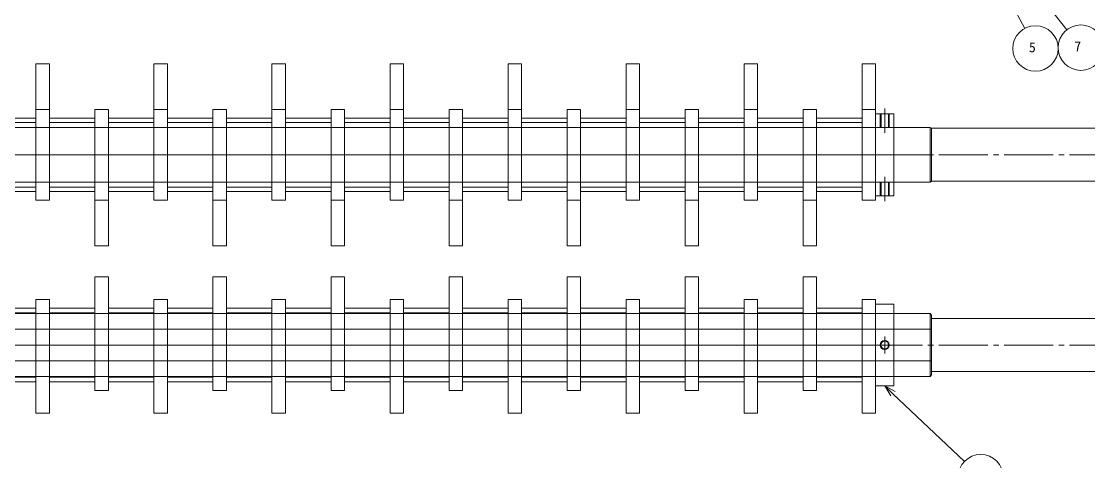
# Model space of a CAD drawing. Units: millimetres at full size. Extents: x -19442 to 19442, y -5866 to 5866.
# Drawn here: x 15262 to 15967, y -1273 to -982 of the extents above; entities that cross this region are included whole.
import ezdxf
from ezdxf.enums import TextEntityAlignment as Align

# ---------------------------------------------------------------- set-up
doc = ezdxf.new("R2010")
doc.units = ezdxf.units.MM
doc.header["$LTSCALE"] = 3.6
doc.linetypes.add('CHAIN2', pattern=[12, 9, -1, 1, -1])
for name, color, linetype, lineweight in [('0-3_04_HIDDEN', 7, 'Continuous', 9), ('0-4_05_CENTER', 2, 'CHAIN2', 9), ('0-5_08_DIM', 3, 'Continuous', 9), ('0-6_0', 2, 'Continuous', 9), ('0-8_03_かくれ線', 5, 'Continuous', 9), ('0-9_04_中心線', 4, 'CHAIN2', 9)]:
    doc.layers.add(name, color=color, linetype=linetype, lineweight=lineweight)
doc.styles.add('ＭＳ ゴシック', font='')
doc.styles.get('ＭＳ ゴシック').set_extended_font_data('MS Gothic')

# ---------------------------------------------------------------- blocks, each defined once
blk = doc.blocks.new('M6tz')
at = {"layer": '0-4_05_CENTER'}
for p, q in [((5.676, 0), (-5.676, 0)), ((0, -5.676), (0, 5.676))]:
    blk.add_line(p, q, dxfattribs=at)
at = {"layer": '0-6_0', "color": 134}
for radius in [3, 2.5]:
    blk.add_circle((0, 0), radius, dxfattribs=at)
blk = doc.blocks.new('AM_BALLOON1')
at = {"layer": '0-5_08_DIM'}
blk.add_circle((0, 0), 5, dxfattribs=at)
blk = doc.blocks.new('_Open30')
at = {"layer": '0-5_08_DIM', "color": 4}
blk.add_line((0, 0), (-1, 0), dxfattribs=at)
blk.add_lwpolyline([(-1, 0.26795), (0, 0), (-1, -0.26795)], dxfattribs=at)

msp = doc.modelspace()

# ---------------------------------------------------------------- linework, layer by layer
at = {"layer": '0-3_04_HIDDEN'}
for p, q in [((15829.325, -1042.952), (15829.325, -1051.852)), ((15829.925, -1042.952), (15829.925, -1051.852)), ((15834.725, -1042.952), (15834.725, -1051.852)), ((15835.325, -1042.952), (15835.325, -1051.852)), ((15241.325, -1048.652), (15271.325, -1048.652)), ((15280.325, -1048.652), (15310.325, -1048.652)), ((15319.325, -1048.652), (15349.325, -1048.652)), ((15358.325, -1048.652), (15388.325, -1048.652)), ((15397.325, -1048.652), (15427.325, -1048.652)), ((15436.325, -1048.652), (15466.325, -1048.652)), ((15475.325, -1048.652), (15505.325, -1048.652)), ((15514.325, -1048.652), (15544.325, -1048.652)), ((15553.325, -1048.652), (15583.325, -1048.652)), ((15592.325, -1048.652), (15622.325, -1048.652)), ((15631.325, -1048.652), (15661.325, -1048.652)), ((15670.325, -1048.652), (15700.325, -1048.652)), ((15709.325, -1048.652), (15739.325, -1048.652)), ((15748.325, -1048.652), (15778.325, -1048.652)), ((15787.325, -1048.652), (15817.325, -1048.652)), ((15826.325, -1051.852), (15838.325, -1051.852)), ((15241.325, -1091.252), (15271.325, -1091.252)), ((15280.325, -1091.252), (15310.325, -1091.252)), ((15319.325, -1091.252), (15349.325, -1091.252)), ((15358.325, -1091.252), (15388.325, -1091.252)), ((15397.325, -1091.252), (15427.325, -1091.252)), ((15436.325, -1091.252), (15466.325, -1091.252)), ((15475.325, -1091.252), (15505.325, -1091.252)), ((15514.325, -1091.252), (15544.325, -1091.252)), ((15553.325, -1091.252), (15583.325, -1091.252)), ((15592.325, -1091.252), (15622.325, -1091.252)), ((15631.325, -1091.252), (15661.325, -1091.252)), ((15670.325, -1091.252), (15700.325, -1091.252)), ((15709.325, -1091.252), (15739.325, -1091.252)), ((15748.325, -1091.252), (15778.325, -1091.252)), ((15787.325, -1091.252), (15817.325, -1091.252)), ((15826.325, -1088.052), (15838.325, -1088.052)), ((15829.325, -1096.952), (15829.325, -1088.052)), ((15829.925, -1096.952), (15829.925, -1088.052)), ((15834.725, -1096.952), (15834.725, -1088.052)), ((15835.325, -1096.952), (15835.325, -1088.052)), ((15241.325, -1174.206), (15271.325, -1174.206)), ((15280.325, -1174.206), (15310.325, -1174.206)), ((15319.325, -1174.206), (15349.325, -1174.206)), ((15358.325, -1174.206), (15388.325, -1174.206)), ((15397.325, -1174.206), (15427.325, -1174.206)), ((15436.325, -1174.206), (15466.325, -1174.206)), ((15475.325, -1174.206), (15505.325, -1174.206)), ((15514.325, -1174.206), (15544.325, -1174.206)), ((15553.325, -1174.206), (15583.325, -1174.206)), ((15592.325, -1174.206), (15622.325, -1174.206)), ((15631.325, -1174.206), (15661.325, -1174.206)), ((15670.325, -1174.206), (15700.325, -1174.206)), ((15709.325, -1174.206), (15739.325, -1174.206)), ((15748.325, -1174.206), (15778.325, -1174.206)), ((15787.325, -1174.206), (15817.325, -1174.206)), ((15826.325, -1174.606), (15838.325, -1174.606)), ((15826.325, -1185.056), (15838.325, -1185.056)), ((15826.325, -1205.956), (15838.325, -1205.956)), ((15241.325, -1216.806), (15271.325, -1216.806)), ((15280.325, -1216.806), (15310.325, -1216.806)), ((15319.325, -1216.806), (15349.325, -1216.806)), ((15358.325, -1216.806), (15388.325, -1216.806)), ((15397.325, -1216.806), (15427.325, -1216.806)), ((15436.325, -1216.806), (15466.325, -1216.806)), ((15475.325, -1216.806), (15505.325, -1216.806)), ((15514.325, -1216.806), (15544.325, -1216.806)), ((15553.325, -1216.806), (15583.325, -1216.806)), ((15592.325, -1216.806), (15622.325, -1216.806)), ((15631.325, -1216.806), (15661.325, -1216.806)), ((15670.325, -1216.806), (15700.325, -1216.806)), ((15709.325, -1216.806), (15739.325, -1216.806)), ((15748.325, -1216.806), (15778.325, -1216.806)), ((15787.325, -1216.806), (15817.325, -1216.806)), ((15826.325, -1216.406), (15838.325, -1216.406))]:
    msp.add_line(p, q, dxfattribs=at)
at = {"layer": '0-3_04_HIDDEN', "color": 3}
for p, q in [((15280.325, -1185.114), (15271.325, -1185.114)), ((15310.325, -1185.114), (15319.325, -1185.114)), ((15358.325, -1185.114), (15349.325, -1185.114)), ((15388.325, -1185.114), (15397.325, -1185.114)), ((15436.325, -1185.114), (15427.325, -1185.114)), ((15466.325, -1185.114), (15475.325, -1185.114)), ((15514.325, -1185.114), (15505.325, -1185.114)), ((15544.325, -1185.114), (15553.325, -1185.114)), ((15592.325, -1185.114), (15583.325, -1185.114)), ((15622.325, -1185.114), (15631.325, -1185.114)), ((15670.325, -1185.114), (15661.325, -1185.114)), ((15700.325, -1185.114), (15709.325, -1185.114)), ((15748.325, -1185.114), (15739.325, -1185.114)), ((15778.325, -1185.114), (15787.325, -1185.114)), ((15826.325, -1185.114), (15817.325, -1185.114)), ((15280.325, -1205.898), (15271.325, -1205.898)), ((15310.325, -1205.898), (15319.325, -1205.898)), ((15358.325, -1205.898), (15349.325, -1205.898)), ((15388.325, -1205.898), (15397.325, -1205.898)), ((15436.325, -1205.898), (15427.325, -1205.898)), ((15466.325, -1205.898), (15475.325, -1205.898)), ((15514.325, -1205.898), (15505.325, -1205.898)), ((15544.325, -1205.898), (15553.325, -1205.898)), ((15592.325, -1205.898), (15583.325, -1205.898)), ((15622.325, -1205.898), (15631.325, -1205.898)), ((15670.325, -1205.898), (15661.325, -1205.898)), ((15700.325, -1205.898), (15709.325, -1205.898)), ((15748.325, -1205.898), (15739.325, -1205.898)), ((15778.325, -1205.898), (15787.325, -1205.898)), ((15826.325, -1205.898), (15817.325, -1205.898))]:
    msp.add_line(p, q, dxfattribs=at)
at = {"layer": '0-4_05_CENTER'}
for p, q in [((15832.325, -1039.452), (15832.325, -1055.352)), ((15236.842, -1069.952), (15275.844, -1069.952)), ((15275.842, -1069.952), (15314.844, -1069.952)), ((15314.842, -1069.952), (15353.844, -1069.952)), ((15353.842, -1069.952), (15392.844, -1069.952)), ((15392.842, -1069.952), (15431.844, -1069.952)), ((15431.842, -1069.952), (15470.844, -1069.952)), ((15470.842, -1069.952), (15509.844, -1069.952)), ((15509.842, -1069.952), (15548.844, -1069.952)), ((15548.842, -1069.952), (15587.844, -1069.952)), ((15587.842, -1069.952), (15626.844, -1069.952)), ((15626.842, -1069.952), (15665.844, -1069.952)), ((15665.842, -1069.952), (15704.844, -1069.952)), ((15704.842, -1069.952), (15743.844, -1069.952)), ((15743.842, -1069.952), (15782.844, -1069.952)), ((15782.842, -1069.952), (15821.844, -1069.952)), ((15822.618, -1069.952), (15841.946, -1069.952)), ((15832.325, -1100.452), (15832.325, -1084.552)), ((15236.842, -1195.506), (15275.844, -1195.506)), ((15275.842, -1195.506), (15314.844, -1195.506)), ((15314.842, -1195.506), (15353.844, -1195.506)), ((15353.842, -1195.506), (15392.844, -1195.506)), ((15392.842, -1195.506), (15431.844, -1195.506)), ((15431.842, -1195.506), (15470.844, -1195.506)), ((15470.842, -1195.506), (15509.844, -1195.506)), ((15509.842, -1195.506), (15548.844, -1195.506)), ((15548.842, -1195.506), (15587.844, -1195.506)), ((15587.842, -1195.506), (15626.844, -1195.506)), ((15626.842, -1195.506), (15665.844, -1195.506)), ((15665.842, -1195.506), (15704.844, -1195.506)), ((15704.842, -1195.506), (15743.844, -1195.506)), ((15743.842, -1195.506), (15782.844, -1195.506)), ((15782.842, -1195.506), (15821.844, -1195.506)), ((15823.676, -1195.506), (15840.975, -1195.506))]:
    msp.add_line(p, q, dxfattribs=at)
at = {"layer": '0-5_08_DIM'}
for p, q in [((15892.244, -925.554), (15924.929, -986.558)), ((15903.685, -925.274), (15952.727, -987.484)), ((15837.764, -1227.67), (15884.958, -1272.48))]:
    msp.add_line(p, q, dxfattribs=at)
at = {"layer": '0-6_0', "color": 134}
for p, q in [((15271.325, -1039.952), (15280.325, -1039.952)), ((15349.325, -1039.952), (15358.325, -1039.952)), ((15427.325, -1039.952), (15436.325, -1039.952)), ((15505.325, -1039.952), (15514.325, -1039.952)), ((15583.325, -1039.952), (15592.325, -1039.952)), ((15661.325, -1039.952), (15670.325, -1039.952)), ((15739.325, -1039.952), (15748.325, -1039.952)), ((15817.325, -1039.952), (15826.325, -1039.952)), ((15838.325, -1051.952), (15862.328, -1051.952)), ((15862.328, -1051.952), (15862.328, -1087.952)), ((15863.328, -1052.452), (15942.73, -1052.452)), ((16004.93, -1052.452), (15942.73, -1052.452)), ((15838.325, -1069.952), (15863.328, -1069.952)), ((15838.325, -1087.952), (15862.328, -1087.952)), ((15863.328, -1087.452), (15862.328, -1087.952)), ((15863.328, -1087.452), (15942.73, -1087.452)), ((15942.73, -1087.452), (16004.93, -1087.452)), ((15838.325, -1174.722), (15862.328, -1174.722)), ((15862.328, -1174.722), (15862.328, -1216.291)), ((15863.328, -1178.006), (15942.73, -1178.006)), ((16004.93, -1178.006), (15942.73, -1178.006)), ((15838.325, -1185.114), (15863.328, -1185.114)), ((15859.578, -1185.114), (15863.328, -1185.114)), ((15838.325, -1205.898), (15863.328, -1205.898)), ((15863.328, -1213.006), (15942.73, -1213.007)), ((15942.73, -1213.007), (16004.93, -1213.007)), ((15838.325, -1216.291), (15862.328, -1216.291))]:
    msp.add_line(p, q, dxfattribs=at)
for points in [[(15280.325, -1009.952), (15271.325, -1009.952), (15271.325, -1099.952), (15280.325, -1099.952)], [(15358.325, -1009.952), (15349.325, -1009.952), (15349.325, -1099.952), (15358.325, -1099.952)], [(15436.325, -1009.952), (15427.325, -1009.952), (15427.325, -1099.952), (15436.325, -1099.952)], [(15514.325, -1009.952), (15505.325, -1009.952), (15505.325, -1099.952), (15514.325, -1099.952)], [(15592.325, -1009.952), (15583.325, -1009.952), (15583.325, -1099.952), (15592.325, -1099.952)], [(15670.325, -1009.952), (15661.325, -1009.952), (15661.325, -1099.952), (15670.325, -1099.952)], [(15748.325, -1009.952), (15739.325, -1009.952), (15739.325, -1099.952), (15748.325, -1099.952)], [(15826.325, -1009.952), (15817.325, -1009.952), (15817.325, -1099.952), (15826.325, -1099.952)], [(15319.325, -1129.952), (15310.325, -1129.952), (15310.325, -1039.952), (15319.325, -1039.952)], [(15397.325, -1129.952), (15388.325, -1129.952), (15388.325, -1039.952), (15397.325, -1039.952)], [(15475.325, -1129.952), (15466.325, -1129.952), (15466.325, -1039.952), (15475.325, -1039.952)], [(15553.325, -1129.952), (15544.325, -1129.952), (15544.325, -1039.952), (15553.325, -1039.952)], [(15631.325, -1129.952), (15622.325, -1129.952), (15622.325, -1039.952), (15631.325, -1039.952)], [(15709.325, -1129.952), (15700.325, -1129.952), (15700.325, -1039.952), (15709.325, -1039.952)], [(15787.325, -1129.952), (15778.325, -1129.952), (15778.325, -1039.952), (15787.325, -1039.952)], [(15826.325, -1096.952), (15838.325, -1096.952), (15838.325, -1042.952), (15826.325, -1042.952)], [(15241.325, -1094.252), (15271.325, -1094.252), (15271.325, -1045.652), (15241.325, -1045.652)], [(15280.325, -1094.252), (15310.325, -1094.252), (15310.325, -1045.652), (15280.325, -1045.652)], [(15319.325, -1094.252), (15349.325, -1094.252), (15349.325, -1045.652), (15319.325, -1045.652)], [(15358.325, -1094.252), (15388.325, -1094.252), (15388.325, -1045.652), (15358.325, -1045.652)], [(15397.325, -1094.252), (15427.325, -1094.252), (15427.325, -1045.652), (15397.325, -1045.652)], [(15436.325, -1094.252), (15466.325, -1094.252), (15466.325, -1045.652), (15436.325, -1045.652)], [(15475.325, -1094.252), (15505.325, -1094.252), (15505.325, -1045.652), (15475.325, -1045.652)], [(15514.325, -1094.252), (15544.325, -1094.252), (15544.325, -1045.652), (15514.325, -1045.652)], [(15553.325, -1094.252), (15583.325, -1094.252), (15583.325, -1045.652), (15553.325, -1045.652)], [(15592.325, -1094.252), (15622.325, -1094.252), (15622.325, -1045.652), (15592.325, -1045.652)], [(15631.325, -1094.252), (15661.325, -1094.252), (15661.325, -1045.652), (15631.325, -1045.652)], [(15670.325, -1094.252), (15700.325, -1094.252), (15700.325, -1045.652), (15670.325, -1045.652)], [(15709.325, -1094.252), (15739.325, -1094.252), (15739.325, -1045.652), (15709.325, -1045.652)], [(15748.325, -1094.252), (15778.325, -1094.252), (15778.325, -1045.652), (15748.325, -1045.652)], [(15787.325, -1094.252), (15817.325, -1094.252), (15817.325, -1045.652), (15787.325, -1045.652)], [(15319.325, -1150.506), (15310.325, -1150.506), (15310.325, -1225.506), (15319.325, -1225.506)], [(15397.325, -1150.506), (15388.325, -1150.506), (15388.325, -1225.506), (15397.325, -1225.506)], [(15475.325, -1150.506), (15466.325, -1150.506), (15466.325, -1225.506), (15475.325, -1225.506)], [(15553.325, -1150.506), (15544.325, -1150.506), (15544.325, -1225.506), (15553.325, -1225.506)], [(15631.325, -1150.506), (15622.325, -1150.506), (15622.325, -1225.506), (15631.325, -1225.506)], [(15709.325, -1150.506), (15700.325, -1150.506), (15700.325, -1225.506), (15709.325, -1225.506)], [(15787.325, -1150.506), (15778.325, -1150.506), (15778.325, -1225.506), (15787.325, -1225.506)], [(15271.325, -1240.506), (15280.325, -1240.506), (15280.325, -1165.506), (15271.325, -1165.506)], [(15349.325, -1240.506), (15358.325, -1240.506), (15358.325, -1165.506), (15349.325, -1165.506)], [(15427.325, -1240.506), (15436.325, -1240.506), (15436.325, -1165.506), (15427.325, -1165.506)], [(15505.325, -1240.506), (15514.325, -1240.506), (15514.325, -1165.506), (15505.325, -1165.506)], [(15583.325, -1240.506), (15592.325, -1240.506), (15592.325, -1165.506), (15583.325, -1165.506)], [(15661.325, -1240.506), (15670.325, -1240.506), (15670.325, -1165.506), (15661.325, -1165.506)], [(15739.325, -1240.506), (15748.325, -1240.506), (15748.325, -1165.506), (15739.325, -1165.506)], [(15817.325, -1240.506), (15826.325, -1240.506), (15826.325, -1165.506), (15817.325, -1165.506)], [(15826.325, -1222.506), (15838.325, -1222.506), (15838.325, -1168.506), (15826.325, -1168.506)], [(15241.325, -1219.806), (15271.325, -1219.806), (15271.325, -1171.206), (15241.325, -1171.206)], [(15280.325, -1219.806), (15310.325, -1219.806), (15310.325, -1171.206), (15280.325, -1171.206)], [(15319.325, -1219.806), (15349.325, -1219.806), (15349.325, -1171.206), (15319.325, -1171.206)], [(15358.325, -1219.806), (15388.325, -1219.806), (15388.325, -1171.206), (15358.325, -1171.206)], [(15397.325, -1219.806), (15427.325, -1219.806), (15427.325, -1171.206), (15397.325, -1171.206)], [(15436.325, -1219.806), (15466.325, -1219.806), (15466.325, -1171.206), (15436.325, -1171.206)], [(15475.325, -1219.806), (15505.325, -1219.806), (15505.325, -1171.206), (15475.325, -1171.206)], [(15514.325, -1219.806), (15544.325, -1219.806), (15544.325, -1171.206), (15514.325, -1171.206)], [(15553.325, -1219.806), (15583.325, -1219.806), (15583.325, -1171.206), (15553.325, -1171.206)], [(15592.325, -1219.806), (15622.325, -1219.806), (15622.325, -1171.206), (15592.325, -1171.206)], [(15631.325, -1219.806), (15661.325, -1219.806), (15661.325, -1171.206), (15631.325, -1171.206)], [(15670.325, -1219.806), (15700.325, -1219.806), (15700.325, -1171.206), (15670.325, -1171.206)], [(15709.325, -1219.806), (15739.325, -1219.806), (15739.325, -1171.206), (15709.325, -1171.206)], [(15748.325, -1219.806), (15778.325, -1219.806), (15778.325, -1171.206), (15748.325, -1171.206)], [(15787.325, -1219.806), (15817.325, -1219.806), (15817.325, -1171.206), (15787.325, -1171.206)]]:
    msp.add_lwpolyline(points, close=True, dxfattribs=at)
for points in [[(15862.328, -1051.952), (15863.328, -1052.452), (15863.327, -1087.452)], [(15862.328, -1174.722), (15863.328, -1175.722), (15863.328, -1215.291), (15862.328, -1216.291)], [(15280.325, -1195.506), (15271.325, -1195.506), (15280.325, -1195.506)], [(15358.325, -1195.506), (15349.325, -1195.506), (15358.325, -1195.506)], [(15436.325, -1195.506), (15427.325, -1195.506), (15436.325, -1195.506)], [(15514.325, -1195.506), (15505.325, -1195.506), (15514.325, -1195.506)], [(15592.325, -1195.506), (15583.325, -1195.506), (15592.325, -1195.506)], [(15670.325, -1195.506), (15661.325, -1195.506), (15670.325, -1195.506)], [(15748.325, -1195.506), (15739.325, -1195.506), (15748.325, -1195.506)], [(15826.325, -1195.506), (15817.325, -1195.506), (15826.325, -1195.506)]]:
    msp.add_lwpolyline(points, dxfattribs=at)
at = {"layer": '0-8_03_かくれ線'}
for p, q in [((15838.325, -1051.952), (14635.325, -1051.952)), ((15271.325, -1051.952), (15280.325, -1051.952)), ((15310.325, -1051.952), (15319.325, -1051.952)), ((15349.325, -1051.952), (15358.325, -1051.952)), ((15388.325, -1051.952), (15397.325, -1051.952)), ((15427.325, -1051.952), (15436.325, -1051.952)), ((15466.325, -1051.952), (15475.325, -1051.952)), ((15505.325, -1051.952), (15514.325, -1051.952)), ((15544.325, -1051.952), (15553.325, -1051.952)), ((15583.325, -1051.952), (15592.325, -1051.952)), ((15622.325, -1051.952), (15631.325, -1051.952)), ((15661.325, -1051.952), (15670.325, -1051.952)), ((15700.325, -1051.952), (15709.325, -1051.952)), ((15739.325, -1051.952), (15748.325, -1051.952)), ((15778.325, -1051.952), (15787.325, -1051.952)), ((15817.325, -1051.952), (15826.325, -1051.952)), ((15838.325, -1069.952), (14635.325, -1069.952)), ((15838.325, -1087.952), (14635.325, -1087.952)), ((15271.325, -1087.952), (15280.325, -1087.952)), ((15310.325, -1087.952), (15319.325, -1087.952)), ((15349.325, -1087.952), (15358.325, -1087.952)), ((15388.325, -1087.952), (15397.325, -1087.952)), ((15427.325, -1087.952), (15436.325, -1087.952)), ((15466.325, -1087.952), (15475.325, -1087.952)), ((15505.325, -1087.952), (15514.325, -1087.952)), ((15544.325, -1087.952), (15553.325, -1087.952)), ((15583.325, -1087.952), (15592.325, -1087.952)), ((15622.325, -1087.952), (15631.325, -1087.952)), ((15661.325, -1087.952), (15670.325, -1087.952)), ((15700.325, -1087.952), (15709.325, -1087.952)), ((15739.325, -1087.952), (15748.325, -1087.952)), ((15778.325, -1087.952), (15787.325, -1087.952)), ((15817.325, -1087.952), (15826.325, -1087.952)), ((15310.325, -1099.952), (15319.325, -1099.952)), ((15388.325, -1099.952), (15397.325, -1099.952)), ((15466.325, -1099.952), (15475.325, -1099.952)), ((15544.325, -1099.952), (15553.325, -1099.952)), ((15622.325, -1099.952), (15631.325, -1099.952)), ((15700.325, -1099.952), (15709.325, -1099.952)), ((15778.325, -1099.952), (15787.325, -1099.952)), ((14635.325, -1174.722), (15838.325, -1174.722)), ((15280.325, -1174.722), (15271.325, -1174.722)), ((15310.325, -1174.722), (15319.325, -1174.722)), ((15358.325, -1174.722), (15349.325, -1174.722)), ((15388.325, -1174.722), (15397.325, -1174.722)), ((15436.325, -1174.722), (15427.325, -1174.722)), ((15466.325, -1174.722), (15475.325, -1174.722)), ((15514.325, -1174.722), (15505.325, -1174.722)), ((15544.325, -1174.722), (15553.325, -1174.722)), ((15592.325, -1174.722), (15583.325, -1174.722)), ((15622.325, -1174.722), (15631.325, -1174.722)), ((15670.325, -1174.722), (15661.325, -1174.722)), ((15700.325, -1174.722), (15709.325, -1174.722)), ((15748.325, -1174.722), (15739.325, -1174.722)), ((15778.325, -1174.722), (15787.325, -1174.722)), ((15826.325, -1174.722), (15817.325, -1174.722)), ((15838.325, -1185.114), (14635.325, -1185.114)), ((15844.649, -1185.114), (15858.791, -1185.114)), ((15310.325, -1195.506), (15319.325, -1195.506)), ((15388.325, -1195.506), (15397.325, -1195.506)), ((15466.325, -1195.506), (15475.325, -1195.506)), ((15544.325, -1195.506), (15553.325, -1195.506)), ((15622.325, -1195.506), (15631.325, -1195.506)), ((15700.325, -1195.506), (15709.325, -1195.506)), ((15778.325, -1195.506), (15787.325, -1195.506)), ((15838.325, -1205.898), (14635.325, -1205.898)), ((15838.793, -1205.898), (15863.328, -1205.898)), ((15838.325, -1216.291), (14635.325, -1216.291)), ((15280.325, -1216.291), (15271.325, -1216.291)), ((15310.325, -1216.291), (15319.325, -1216.291)), ((15358.325, -1216.291), (15349.325, -1216.291)), ((15388.325, -1216.291), (15397.325, -1216.291)), ((15436.325, -1216.291), (15427.325, -1216.291)), ((15466.325, -1216.291), (15475.325, -1216.291)), ((15514.325, -1216.291), (15505.325, -1216.291)), ((15544.325, -1216.291), (15553.325, -1216.291)), ((15592.325, -1216.291), (15583.325, -1216.291)), ((15622.325, -1216.291), (15631.325, -1216.291)), ((15670.325, -1216.291), (15661.325, -1216.291)), ((15700.325, -1216.291), (15709.325, -1216.291)), ((15748.325, -1216.291), (15739.325, -1216.291)), ((15778.325, -1216.291), (15787.325, -1216.291)), ((15826.325, -1216.291), (15817.325, -1216.291))]:
    msp.add_line(p, q, dxfattribs=at)
at = {"layer": '0-9_04_中心線'}
for p, q in [((14615.328, -1069.952), (16208.328, -1069.952)), ((15266.706, -1069.952), (15284.871, -1069.952)), ((15305.706, -1069.952), (15323.871, -1069.952)), ((15344.706, -1069.952), (15362.871, -1069.952)), ((15383.706, -1069.952), (15401.871, -1069.952)), ((15422.706, -1069.952), (15440.871, -1069.952)), ((15461.706, -1069.952), (15479.871, -1069.952)), ((15500.706, -1069.952), (15518.871, -1069.952)), ((15539.706, -1069.952), (15557.871, -1069.952)), ((15578.706, -1069.952), (15596.871, -1069.952)), ((15617.706, -1069.952), (15635.871, -1069.952)), ((15656.706, -1069.952), (15674.871, -1069.952)), ((15695.706, -1069.952), (15713.871, -1069.952)), ((15734.706, -1069.952), (15752.871, -1069.952)), ((15773.706, -1069.952), (15791.871, -1069.952)), ((15812.706, -1069.952), (15830.871, -1069.952)), ((14615.328, -1195.506), (16208.328, -1195.506)), ((15284.908, -1195.506), (15266.743, -1195.506)), ((15305.743, -1195.506), (15323.908, -1195.506)), ((15362.908, -1195.506), (15344.743, -1195.506)), ((15383.743, -1195.506), (15401.908, -1195.506)), ((15440.908, -1195.506), (15422.743, -1195.506)), ((15461.743, -1195.506), (15479.908, -1195.506)), ((15518.908, -1195.506), (15500.743, -1195.506)), ((15539.743, -1195.506), (15557.908, -1195.506)), ((15596.908, -1195.506), (15578.743, -1195.506)), ((15617.743, -1195.506), (15635.908, -1195.506)), ((15674.908, -1195.506), (15656.743, -1195.506)), ((15695.743, -1195.506), (15713.908, -1195.506)), ((15752.908, -1195.506), (15734.743, -1195.506)), ((15773.743, -1195.506), (15791.908, -1195.506)), ((15830.908, -1195.506), (15812.743, -1195.506))]:
    msp.add_line(p, q, dxfattribs=at)

# ---------------------------------------------------------------- block references
at = {"layer": '0-5_08_DIM', "xscale": 3, "yscale": 3}
for p in [(15931.979, -999.716), (15961.971, -999.209), (15895.812, -1282.786)]:
    msp.add_blockref('AM_BALLOON1', p, dxfattribs=at)
at = {"layer": '0-5_08_DIM', "xscale": 7.5, "yscale": 7.5, "rotation": 136.48424}
msp.add_blockref('_Open30', (15832.325, -1222.506), dxfattribs=at)
at = {"layer": '0-6_0', "rotation": 90}
msp.add_blockref('M6tz', (15832.325, -1195.506), dxfattribs=at)

# ---------------------------------------------------------------- texts
at = {"layer": '0-6_0', "color": 134, "style": 'ＭＳ ゴシック'}
for s, p in [('5', (15927.694, -1004.216)), ('7', (15957.685, -1003.709))]:
    msp.add_text(s, height=6.598, dxfattribs=at).set_placement(p, align=Align.BOTTOM_LEFT)

doc.saveas('drawing.dxf')
